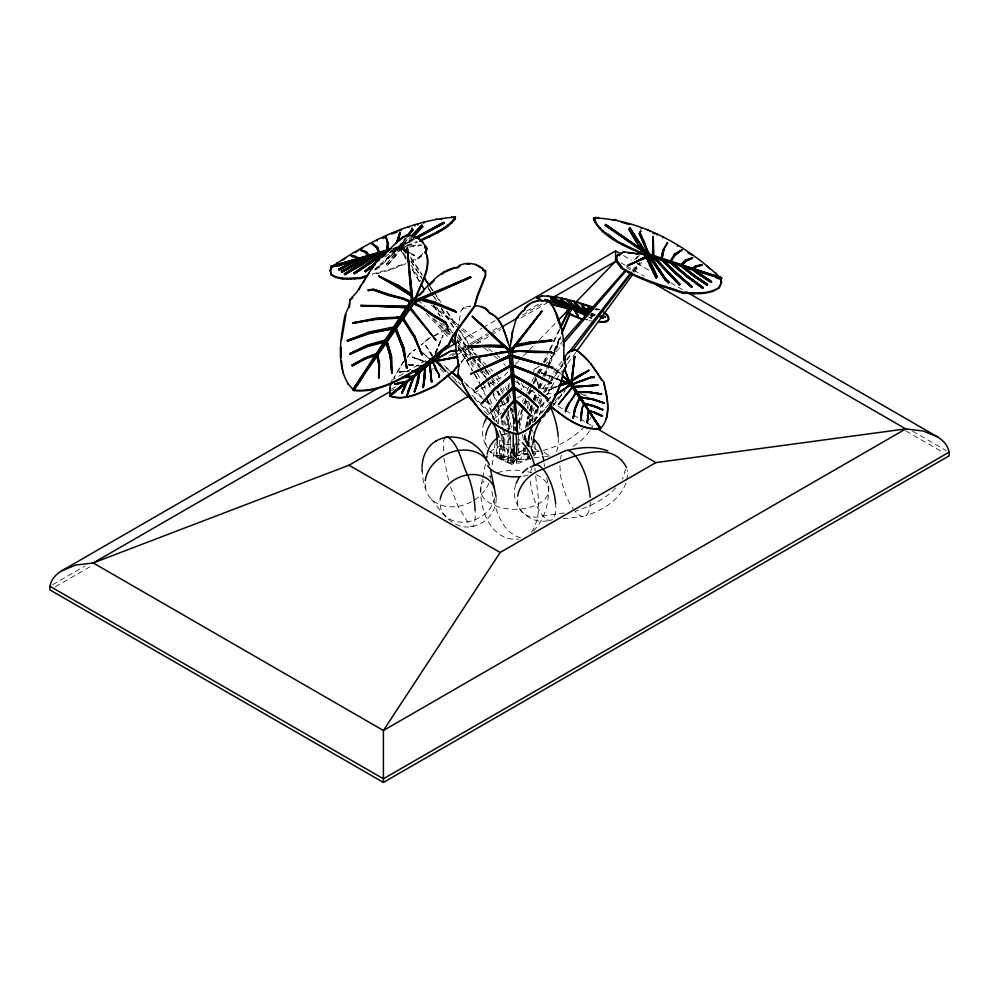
<?xml version="1.0" encoding="UTF-8"?>
<svg xmlns="http://www.w3.org/2000/svg" width="999" height="999" viewBox="0 0 999 999"><rect width="100%" height="100%" fill="white"/><g stroke="black" fill="none" stroke-linecap="round" stroke-linejoin="round"><path stroke-width="0.75" stroke-dasharray="5 3.75" d="M516.72 446.628L516.908 453.596L524.612 449.5M517.919 445.129L518.106 453.259M526.698 443.194L526.96 435.839M532.417 454.308L532.642 445.804M527.172 445.267L527.197 442.232M529.258 447.04L529.295 442.545M534.977 444.105L535.414 454.058L534.165 455.532M531.056 449.051L531.243 445.254M508.928 388.199L509.165 382.155M530.269 458.354L519.118 463.086L513.311 463.461L513.186 445.267M512.837 462.749L516.196 458.778L516.62 449.687M529.482 457.717L520.741 461.526L516.57 461.788L516.595 446.391M516.558 463.636L516.92 446.029M516.221 461.276L518.643 458.416L518.731 435.701M531.505 451.136L531.693 447.077M533.703 456.168L534.14 446.653M526.96 442.894L527.06 440.809M527.072 444.705L527.222 441.608M528.034 445.741L528.096 444.33A90.684 41.196 68.9 0 1 528.359 441.533M528.196 446.541L528.259 445.167A89.548 40.672 68.9 0 1 528.508 442.395M508.029 389.897L508.441 382.142M524.263 439.448L524.338 437.924A90.684 48.776 -63.2 0 1 524.825 433.091M524.812 439.947L525.049 435.439A86.576 46.566 -63.2 0 1 525.511 430.819M525.124 441.133L525.711 433.042M525.287 442.407L525.536 437.749A89.548 48.164 -63.2 0 1 526.011 432.967M512.262 448.863L511.9 464.036L503.046 460.889L497.015 457.33L496.341 456.431L496.703 444.105M497.015 457.33L497.377 444.93M511.9 464.036L502.547 459.79L499.562 457.48L499.562 438.561M503.996 429.57A145.205 102.672 45 0 1 504.757 435.626L504.945 457.405L503.808 456.331L504.22 449.388M510.764 462.949L511.138 447.927M511.888 447.814L511.625 457.417L499.737 458.329L499.175 445.142M500.699 458.529L500.599 445.504A86.576 66.921 -30.5 0 0 499.937 441.321M511.625 457.417C495.754 462.1 503.908 451.148 500.674 440.284M499.275 458.042L502.497 456.318L502.385 442.919A89.548 69.218 -30.5 0 0 500.711 434.353M501.448 457.704L503.783 456.468L503.633 434.79M510.352 457.267L510.214 442.982A96.691 74.738 -30.5 0 0 508.404 433.741M533.691 372.315L534.015 369.555L539.235 366.183L533.853 369.805M514.085 449.75C513.261 453.496 516.058 460.839 511.213 462.812L508.741 460.189L508.741 432.33M515.197 443.531C513.511 449.562 518.718 461.301 511.213 464.847L509.228 463.861L507.779 461.201L507.779 434.99M531.418 439.011L531.63 436.476M492.082 465.247L494.567 448.701A28.709 16.708 60.4 0 1 495.304 443.007M496.278 498.214C496.216 512.225 485.302 524.75 471.403 526.635C451.473 530.032 440.272 509.652 429.495 496.965M457.579 329.146L460.951 311.101L463.536 307.442L465.384 307.842L466.795 306.668L470.541 306.119L465.384 308.216L463.536 307.817L460.951 311.101M496.341 456.431L497.327 455.444L503.808 456.331M499.562 457.48L501.423 456.755L504.945 457.405M526.51 427.072L528.459 417.495M528.071 426.598L529.945 417.357M482.467 479.32C475.936 502.934 489.085 542.345 518.793 539.11M482.754 477.859L485.876 461.75M626.61 480.157L627.634 474.063L627.11 469.842M465.821 355.169L464.073 351.124L458.179 349.812L464.36 351.461L466.521 355.482L461.251 362.525M529.557 424.325L531.456 416.595M533.703 422.44L536.75 410.926M625.424 469.006L623.701 476.71L622.265 479.045M484.165 422.777C480.819 430.969 482.779 440.359 487.15 447.777M515.759 484.715C508.828 504.308 529.27 526.248 549.425 520.317M539.148 415.209L546.003 397.053M405.669 238.911L399.001 247.352L395.854 248.264L396.753 245.279M530.169 411.226L533.029 402.397M531.243 412.462L534.003 403.833M626.011 483.079C619.58 500.099 602.459 510.414 585.814 515.646M582.629 319.455L589.323 320.017L586.725 319.58M588.736 317.095L591.333 318.356L591.72 317.307M533.99 399.887L537.037 392.395M534.89 401.373L538.336 392.794M540.097 388.486L544.18 378.421M544.767 376.985L549.438 365.497M550.024 364.061L560.526 338.186M539.185 388.399L542.157 381.218M544.542 375.474L547.514 368.294M548.114 366.858L552.872 355.369M553.471 353.933L560.601 336.7M445.03 437.425L443.531 441.034L443.369 452.709M435.364 353.409L442.844 335.564L436.226 352.385M538.836 388.099L541.82 380.931M544.218 375.199L552.01 356.581M554.408 350.849L560.402 336.526M570.579 312.175L571.778 309.303M528.234 394.018L529.92 389.997M529.295 394.368L530.968 390.372M538.174 388.037L542.582 377.622M543.031 376.586L547.889 365.122M548.026 364.785L551.66 356.218M553.958 350.799L560.726 334.827M570.404 312L571.615 309.153M539.448 403.534L542.644 396.203M435.077 353.184L442.844 335.564M435.364 353.521L443.119 335.901M419.193 257.08L422.852 253.584L423.264 254.358L419.605 257.854L412.362 261.351L411.938 260.577L419.193 257.08L419.605 257.854M460.964 362.175L465.147 357.43L466.233 355.144L465.546 354.82M534.315 383.329L538.336 374.862M538.998 373.464L541.683 367.819M544.355 362.175L547.702 355.132M550.387 349.488L559.752 329.757M533.279 383.092L537.3 374.8M537.962 373.414L542.657 363.748M543.319 362.362L548.688 351.311M549.35 349.925L559.403 329.195M405.944 258.928L400.474 249.488L402.784 248.351L406.156 253.571M406.118 257.193L401.273 249.263L401.835 248.826M544.492 392.595L550.499 381.893M547.202 394.705L553.658 383.104L562.3 370.854M531.518 532.18C542.669 515.159 537.774 493.893 535.526 475.149M403.484 361.288L393.793 377.909L403.771 361.638M407.442 357.442L409.94 353.171L415.621 349.25L410.227 353.509L406.156 358.591M589.572 419.617L591.008 417.282M589.51 430.931C585.177 437.887 578.483 443.256 571.428 447.252M590.259 429.745L593.281 424.975M559.303 380.232L541.308 372.927L560.064 379.807M537.787 382.605L538.923 387.949L536.101 378.346M551.386 368.231L555.519 369.518L562.15 374.925M559.24 386.014L548.451 390.472L556.655 386.251M551.273 380.731L562.986 364.523M399.001 247.352L398.589 246.566L405.257 238.137M412.525 237.088L404.47 244.68L399.575 247.178L399.163 246.403L405.282 238.574M399.575 247.178L407.205 237.188M567.694 363.499L575.923 352.247M634.415 272.228L641.72 262.225M403.633 248.639L400.911 249.6L387.063 265.946L386.238 264.398L399.413 247.802L400.786 249.588L414.523 255.644L407.417 251.473M387.063 265.946L400.237 249.35L399.375 247.402L406.069 250.799M544.58 362.325L550.511 355.232M544.517 365.959L552.197 356.443M563.136 365.097L561.288 367.57A143.719 113.349 -24.9 0 0 551.735 381.031M566.845 360.164L571.49 353.996M633.628 271.291L639.198 263.886M386.238 264.398L399.962 248.039M566.733 359.565L571.416 353.359M633.166 271.566L639.722 262.887M563.486 362.612L558.803 368.756A148.664 117.245 -24.9 0 0 550.486 380.257M633.666 270.379L639.273 262.999M561.813 361.413L551.898 374.4A150.649 118.819 -24.9 0 0 548.663 379.145M631.992 271.079L637.687 263.748M552.747 406.094L565.184 390.746M488.648 414.398L490.397 412.237M553.196 404.982L565.034 390.572M538.049 408.079L536.151 410.327A97.852 44.443 68.9 0 0 532.754 415.884M538.086 409.278L536.201 411.501A96.691 43.919 68.9 0 0 530.219 423.651M555.319 400.711L561.401 393.643M556.256 351.735L562.337 344.692M636.338 258.928L639.372 255.407M524.063 447.227L524.263 451.56L525.087 449.575M393.956 251.785L397.065 248.252L397.477 249.026L394.368 252.572L375.349 269.842L374.937 269.068L393.956 251.785L394.368 252.572M554.62 350.574L561.8 342.407M634.677 259.64L637.762 256.144M541.421 413.224L545.591 408.728M386.538 259.952L386.126 259.178L397.627 248.089L398.039 248.876L394.705 252.447L379.046 267.457L375.349 269.842M507.779 461.201L508.741 460.189M514.085 457.567L514.66 445.941M548.701 404.42L538.249 415.409A90.684 41.196 68.9 0 0 533.304 422.689M507.942 371.99L504.682 375.337L472.465 393.931M515.546 364.16L518.818 360.814M523.164 356.343L528.596 350.749M529.682 349.638L534.04 345.167M539.472 339.573L556.868 321.703M584.702 426.311C571.091 440.634 552.072 450.162 532.43 452.297M615.671 487.912C604.882 499.587 589.997 506.518 575.074 511.326A34.178 12.4 74 0 0 590.259 501.098M404.47 244.68L403.646 243.132L410.339 237.337M405.157 242.307L405.994 243.856L411.163 238.886M403.646 243.132L409.69 237.437M516.908 453.596L524.975 448.539M540.334 407.217L551.573 396.903M540.297 406.081L552.672 395.055M533.291 531.093C546.553 517.657 551.273 496.278 546.74 478.171M428.721 338.186L421.016 345.017L431.193 337M389.885 252.922L392.32 251.049M389.16 252.735L393.981 249.088L394.393 249.862L397.477 249.026M384.752 257.168L394.393 249.862M374.937 269.068L378.633 266.683L379.046 267.457M433.666 335.814C437.112 335.214 443.756 327.272 446.74 330.557L447.627 330.569L446.316 329.445M433.953 336.163L446.59 329.795M391.196 380.557L426.348 360.264M457.43 342.307L481.768 328.259M483.116 327.485L495.279 320.467M52.647 584.702L85.052 565.996M391.496 389.073L395.542 386.738M449.538 355.569L453.596 353.221M454.945 352.447L487.337 333.741M492.744 330.619L499.488 326.723M526.485 311.139L539.984 303.346M391.521 390.721L394.218 389.16M452.26 355.644L465.759 347.852M471.153 344.742L488.711 334.603M490.059 333.828L500.849 327.597M522.452 315.122L542.694 303.434M55.345 586.788L91.796 565.746M429.295 370.904L433.341 368.556M457.642 354.533L468.444 348.301M476.535 343.619L490.047 335.826M491.396 335.052L500.836 329.595M521.091 317.894L546.74 303.097M413.911 238.773L400.412 246.254L400.836 247.028L420.379 244.73M400.836 247.028L414.335 239.56M413.723 238.636L399.862 246.191L394.568 247.752L394.98 248.526M405.994 243.856L414.135 239.41M401.798 248.701L402.784 248.351M508.941 401.66L498.239 406.618M517.207 397.752L521.341 395.804M526.848 393.194L532.367 390.597M548.451 390.472L556.318 386.763M403.584 248.551L404.42 248.289L406.156 250.874M405.694 263.873L390.971 269.842L372.827 274.737L372.415 273.951L390.559 269.068L405.282 263.099M523.601 403.221L527.784 401.436M533.354 399.063L540.322 396.103M548.776 389.96L556.88 386.613M390.597 251.248L402.372 247.902L417.22 242.307L416.808 241.533L399.787 248.177L414.523 255.644M403.009 248.788L401.373 249.288M527.135 449.825L527.609 457.142L529.47 456.493M392.719 248.863L401.548 246.353L402.372 247.902L421.865 245.417L421.453 244.643M514.235 448.514L514.722 456.118L527.922 453.471M514.722 456.118L528.421 454.233M524.263 451.56L525.449 451.223L525.262 446.928M393.131 249.325L401.548 246.353L399.862 246.191L400.287 246.965M398.039 248.876L400.237 249.35M507.842 432.879L500.636 435.489A28.709 16.708 60.4 0 1 507.267 434.19M546.003 394.305L553.234 392.757M541.421 388.661L548.801 387.212L557.405 387.088M516.196 458.778L518.643 458.416M407.767 371.453L399.038 371.94L409.34 370.829M399.325 372.29L407.904 371.041M526.323 453.196L511.076 455.444A28.709 21.004 -40.7 0 1 489.685 451.136M564.398 512.899L543.044 516.033A28.709 21.004 -40.7 0 1 517.644 496.191M532.567 457.954C518.518 459.94 501.098 464.173 490.447 451.623M534.078 457.779L543.144 456.718M544.655 456.543L550.699 455.831A34.178 12.4 74 0 1 544.093 451.823M563.024 518.731L582.667 516.421M530.919 458.653L528.034 457.842L527.872 453.246M399.038 371.94L408.891 370.966M404.42 248.289L405.881 250.886M595.054 309.39L599.462 309.553L594.954 309.303M408.042 364.485L418.893 365.696M408.329 364.822L417.869 365.759M595.454 309.253L599.562 309.515M595.254 309.777L597.989 309.965M527.609 457.142L529.707 457.305M408.391 364.61L417.619 365.859M408.678 364.947L414.597 365.147M502.497 456.318L503.783 456.468M589.123 320.554L593.394 321.453M520.591 537.862C500.162 531.705 494.617 506.68 491.233 488.186M423.439 361.501L412.287 357.093L423.514 360.864M412.562 357.43L423.801 361.213M591.52 313.449L595.454 314.822M591.321 313.973L593.943 314.885M591.72 313.449L594.63 314.473M591.533 313.973L594.43 314.997M530.594 459.565L528.034 457.842M412.287 357.093L423.164 361.163M541.308 372.927L559.89 380.057M551.548 367.969L555.519 369.518M591.508 314.76L594.318 315.859M591.633 314.76L594.393 315.871M590.059 314.747L592.819 315.846M599.55 309.665L596.003 308.241L598.176 309.715M541.47 372.664L559.477 379.982M580.032 393.481L585.364 395.804M408.616 252.447L398.314 247.902L398.726 248.676M409.99 253.047L414.11 254.87M590.022 315.572L592.719 316.82L590.159 315.696M588.811 317.108L591.333 318.356M623.551 255.594L631.505 260.19M636.9 263.311L649.038 270.317M670.616 282.767L682.742 289.772M620.991 262.824L625.049 265.16M626.398 265.946L643.968 276.086M912.599 431.181L946.353 450.661M626.385 267.582L630.431 269.93M905.843 430.919L943.655 452.747M515.472 381.568L541.121 396.378M546.515 399.488L549.213 401.049M550.561 401.823L564.06 409.615M565.409 410.402L572.152 414.298M573.501 415.072L578.908 418.194M580.257 418.968L585.651 422.09M587 422.864L593.743 426.76M528.359 454.408L527.06 453.621L528.159 454.87M535.414 454.058L533.129 453.309L532.667 446.166M429.37 358.778L423.052 353.683M422.852 352.972L428.708 358.092M433.416 305.507L457.942 324.75M462.837 328.609L481.231 343.032M488.598 348.813L492.27 351.698M497.177 355.544L499.625 357.467M431.306 305.132L456.618 325.624M461.438 329.533L478.321 343.194M484.34 348.077L489.173 351.973M493.993 355.881L497.602 358.803M555.357 369.767L561.987 375.174M444.218 365.622L450.162 370.554M464.41 382.405L485.801 400.162M486.988 401.148L492.932 406.081M446.128 367.782L449.637 370.766M466.058 384.665L483.653 399.55M484.827 400.549L491.87 406.506M529.058 455.519L529.857 456.206M584.74 394.568L586.7 396.391M447.252 372.065L450.611 375.199M451.723 376.248L460.664 384.603M471.853 395.055L486.388 408.653A90.584 70.017 -30.5 0 1 497.04 422.215L497.802 423.726M417.969 299.825L424.662 306.193M442.495 323.177L444.73 325.299M445.841 326.361L452.535 332.717M456.993 336.963L465.909 345.454M467.02 346.516L475.936 355.007M477.06 356.069L485.976 364.56M490.434 368.806L492.669 370.929M454.895 380.045L457.142 382.192M474.05 398.314L485.327 409.066A89.548 69.218 -30.5 0 1 495.142 421.241M439.473 322.14L450.574 333.054M457.23 339.598L472.777 354.87M477.21 359.24L483.878 365.784M488.311 370.142L490.534 372.327M447.352 330.232L449.937 332.867L450.424 335.127L449.937 332.867M421.041 351.236L424.95 355.07M484.615 411.351L487.587 414.335M433.828 318.444L451.211 336.114M456.643 341.646L470.766 355.994M471.853 357.105L480.544 365.934M484.89 370.354L489.235 374.775M503.633 363.686L505.544 365.659M491.408 376.985L497.477 383.604M489.66 381.63L493.144 385.227M440.197 368.594L445.529 374.113M432.679 318.494L449.862 336.363M458.441 345.292L468.106 355.344M472.402 359.815L482.067 369.867M483.141 370.979L488.511 376.561M426.211 313.436L449.538 338.524M458.029 347.652L466.508 356.78M470.754 361.338L477.122 368.181M478.184 369.33L485.601 377.31M431.905 355.769L425.574 345.354L426.136 346.041M433.566 357.592L430.507 352.023L432.38 355.694M430.606 353.072L430.045 352.385L432.629 357.767M425.574 345.354L431.068 352.709M410.514 257.317L421.828 274.076M430.532 286.963L433.154 290.834M434.016 292.12L440.984 302.435M447.077 311.463L456.655 325.637M460.139 330.794L469.717 344.967M470.591 346.266L476.685 355.282M477.559 356.568L483.653 365.597M411.064 258.616L422.315 275.374M430.094 286.975L432.692 290.846M436.151 295.991L440.472 302.447M446.516 311.463L456.893 326.935M457.767 328.221L469.006 344.98M469.867 346.266L475.049 354.008M478.509 359.153L482.842 365.609M500.661 387.812L503.596 392.307L503.221 391.645M497.827 391.308L500.686 395.691L500.162 394.78M411.213 261.388L422.165 278.321M428.072 287.45L430.594 291.358M433.966 296.566L436.501 300.474M441.558 308.291L454.195 327.834M458.416 334.353L479.483 366.92M402.522 248.364L405.869 253.571M410.889 261.388L421.765 278.334M428.459 288.761L430.969 292.67M431.805 293.968L435.152 299.176M441.009 308.304L454.395 329.146M458.578 335.664L478.671 366.933M410.976 265.122L420.679 280.994M436.85 307.442L442.507 316.708M449.787 328.609L452.21 332.58M457.067 340.509L474.85 369.605M486.101 369.48L489.26 374.675M483.703 366.895L488.399 374.613M480.232 368.156L483.953 374.275A145.205 102.672 45 0 1 487.425 380.569M477.035 373.201L481.218 380.457M474.375 374.175L479.77 383.653M400.562 249.65L406.106 258.966M412.45 269.618L419.58 281.593M433.853 305.557L440.197 316.208M447.327 328.184L450.499 333.516M458.429 346.815L465.559 358.803M466.346 360.127L472.689 370.779M412.25 269.568L419.355 281.543M433.566 305.482L439.885 316.121M446.978 328.097L450.924 334.74M458.029 346.715L472.24 370.654M418.244 244.892L418.656 245.667M421.029 255.419L421.441 256.194M413.424 245.267L413.848 246.041M419.518 256.368L419.93 257.143M407.505 244.955L407.917 245.729M415.159 259.228L415.572 260.002M402.26 242.894L402.672 243.669M401.985 242.944L402.397 243.719M395.442 247.49L395.854 248.264M394.293 251.673L394.705 252.447M395.242 254.283L396.066 255.831M394.505 254.495L395.329 256.056M398.626 265.634L399.038 266.408M386.163 258.853L386.588 259.64M390.559 269.068L390.971 269.842M378.384 266.646L378.796 267.42M377.822 272.64L378.234 273.414M483.216 384.116L486.825 391.533M480.419 384.84L485.477 395.704M506.468 397.789L508.166 401.748M503.334 400.749L505.531 405.906M534.265 374.35L537.612 382.854M490.01 399.001L492.769 406.506M487.037 399.35L493.469 419.817M450.524 486.988L458.029 506.356L467.569 521.79A28.709 6.256 80.9 0 0 475.137 510.452M509.765 405.794L513.211 417.395M488.973 483.041A34.178 26.898 -25.6 0 1 456.593 506.568A34.178 26.898 -25.6 0 1 426.211 490.759L423.414 482.255L422.165 471.416M494.318 411.513L496.99 421.491M448.588 480.169L443.968 458.291M508.404 414.048L511.7 428.971M514.66 453.921L515.197 457.567M531.568 413.848L530.756 409.528A195.692 112.987 -60 0 0 528.621 401.236M531.83 415.297L532.991 423.214M513.586 418.881L514.56 424.113M544.105 463.499L544.63 466.433M425.087 483.716L426.211 490.759M515.059 426.723L515.546 430.831M504.02 447.415L502.972 438.536A90.747 70.142 -30.5 0 0 501.111 431.468M510.751 442.632L510.564 439.972A154.708 109.403 45 0 0 509.49 431.905M559.89 465.746L560.402 473.563A34.178 12.4 74 0 0 574.288 510.364M528.084 407.754L527.922 405.144A34.178 12.4 74 0 1 528.109 400.999M530.506 481.031L530.719 484.315A28.709 10.415 74 0 0 545.691 518.606A28.709 10.415 74 0 0 555.644 503.583M498.751 423.726L498.314 417.145A28.709 10.415 74 0 1 506.705 404.895M531.256 447.614L531.443 450.487M516.333 448.726L516.82 456.281M490.671 478.883L490.497 475.786A34.178 19.568 0.4 0 0 488.099 477.297M528.021 453.971L528.184 458.529M531.63 437.387L531.643 440.159M515.197 427.51L515.197 430.319M514.085 417.782L514.085 430.319M513.698 418.581L513.698 431.306M513.698 447.003L513.698 454.932M513.199 405.582L513.199 429.695M513.199 449.175L513.199 463.861M508.741 395.716L508.741 401.998M508.741 410.477L508.741 430.969M507.779 397.502L507.779 403.708M507.779 410.826L507.779 428.509M503.171 420.916A96.691 74.738 -30.5 0 1 506.993 429.308M495.067 409.715A96.691 74.738 -30.5 0 1 499.912 415.709M504.358 420.654A97.852 75.624 -30.5 0 1 508.229 429.158M509.665 433.641A97.852 75.624 -30.5 0 1 510.751 438.249M496.166 409.328A97.852 75.624 -30.5 0 1 499.2 412.899M518.431 436.313A96.691 51.998 -63.2 0 0 518.194 438.886A28.709 16.708 60.4 0 1 520.292 440.721M519.455 428.459A96.691 51.998 -63.2 0 1 523.101 412.2M525.224 405.319A96.691 51.998 -63.2 0 1 528.196 397.065M519.28 423.089A97.852 52.622 -63.2 0 1 523.214 407.892M524.575 403.708A97.852 52.622 -63.2 0 1 525.561 400.924M525.524 428.146A90.684 48.776 -63.2 0 1 528.246 415.459M529.695 410.302A90.684 48.776 -63.2 0 1 532.267 402.56M533.229 399.975A90.684 48.776 -63.2 0 1 536.363 392.332M526.173 426.111A86.576 46.566 -63.2 0 1 528.146 416.458M529.795 410.327A86.576 46.566 -63.2 0 1 532.617 401.698M533.528 399.225A86.576 46.566 -63.2 0 1 536.538 391.883M526.91 426.848A89.548 48.164 -63.2 0 1 529.72 414.298M530.819 410.477A89.548 48.164 -63.2 0 1 533.366 402.822M534.303 400.274A89.548 48.164 -63.2 0 1 536.863 393.956M499.4 430.244A89.548 69.218 -30.5 0 1 500.299 432.967M534.877 421.103A89.548 40.672 68.9 0 1 538.286 416.608M529.383 425.112A97.852 44.443 68.9 0 1 532.255 416.933M495.916 377.984A179.108 103.409 -60 0 1 499.213 382.205M502.959 387.949A179.108 103.409 -60 0 1 504.333 390.397M506.88 395.504A179.108 103.409 -60 0 1 509.14 400.924M511.563 408.091A179.108 103.409 -60 0 1 513.224 414.398M514.06 418.306A179.108 103.409 -60 0 1 514.56 420.979M491.733 379.92A173.164 99.975 -60 0 1 496.141 384.44M500.149 389.498A173.164 99.975 -60 0 1 503.084 393.906M505.744 398.613A173.164 99.975 -60 0 1 508.129 403.633M510.252 408.941A173.164 99.975 -60 0 1 514.51 424.388M516.945 380.457A193.394 111.651 -60 0 1 521.615 389.56M524.987 398.264A193.394 111.651 -60 0 1 528.034 408.991M529.957 419.006A193.394 111.651 -60 0 1 530.744 424.975M521.453 383.266A195.692 112.987 -60 0 1 524.987 390.909M497.227 375.612A181.506 104.795 -60 0 1 501.436 380.919M505.232 386.738A181.506 104.795 -60 0 1 507.292 390.472M508.578 393.057A181.506 104.795 -60 0 1 511.488 399.875M488.074 381.83A145.205 102.672 45 0 1 491.208 388.199M492.37 390.759A145.205 102.672 45 0 1 496.565 401.061M497.927 404.932A145.205 102.672 45 0 1 500.337 412.674M502.272 420.392A145.205 102.672 45 0 1 503.496 426.523M492.794 382.654A154.708 109.403 45 0 1 494.155 385.364M496.74 390.809A154.708 109.403 45 0 1 499.7 397.652M500.786 400.399A154.708 109.403 45 0 1 504.195 410.015M505.844 415.522A154.708 109.403 45 0 1 509.028 429.195M492.27 380.095A156.556 110.702 45 0 1 493.706 382.817M497.702 391.071A156.556 110.702 45 0 1 499.537 395.217M501.798 400.761A156.556 110.702 45 0 1 504.32 407.717M506.918 416.071A156.556 110.702 45 0 1 510.127 429.907M481.655 371.778A143.282 101.324 45 0 1 486.513 380.419M487.799 382.929A143.282 101.324 45 0 1 490.834 389.223M493.044 394.293A143.282 101.324 45 0 1 495.541 400.649M497.315 405.756A143.282 101.324 45 0 1 499.95 414.66M501.173 419.742A143.282 101.324 45 0 1 502.385 425.799M502.634 427.31A143.282 101.324 45 0 1 503.633 434.79M474.9 374.313A138.524 97.952 45 0 1 479.67 382.667M482.167 387.512A138.524 97.952 45 0 1 485.576 394.83M487.624 399.737A138.524 97.952 45 0 1 493.793 418.931M535.014 421.341A143.719 113.349 -24.9 0 1 538.211 409.602M539.735 405.232A143.719 113.349 -24.9 0 1 542.37 398.713M545.766 391.546A143.719 113.349 -24.9 0 1 551.023 382.18M532.017 422.827A148.664 117.245 -24.9 0 1 537.225 405.919M538.224 403.421A148.664 117.245 -24.9 0 1 540.971 397.215M543.419 392.295A148.664 117.245 -24.9 0 1 548.963 382.629M518.556 422.914A160.514 126.598 -24.9 0 1 522.514 407.892M523.926 403.821A160.514 126.598 -24.9 0 1 525.474 399.762M528.995 391.708A160.514 126.598 -24.9 0 1 532.33 385.09M533.041 383.778A160.514 126.598 -24.9 0 1 537.624 375.986M539.26 373.426A160.514 126.598 -24.9 0 1 542.707 368.356M518.069 415.472A162.425 128.097 -24.9 0 1 520.491 407.192M522.427 401.698A162.425 128.097 -24.9 0 1 523.488 398.963M527.047 390.821A162.425 128.097 -24.9 0 1 530.432 384.116M531.88 381.456A162.425 128.097 -24.9 0 1 534.178 377.51M536.6 373.601A162.425 128.097 -24.9 0 1 540.934 367.195M532.942 411.501A150.649 118.819 -24.9 0 1 534.265 407.679M536.763 401.348A150.649 118.819 -24.9 0 1 539.023 396.316M542.832 388.861A150.649 118.819 -24.9 0 1 547.127 381.556M527.909 475.124A28.709 16.434 0.4 0 1 522.302 476.336M490.01 452.085A28.709 16.434 0.4 0 1 510.377 444.168M514.872 443.981A28.709 16.434 0.4 0 1 520.854 444.38M526.548 445.467A28.709 16.434 0.4 0 1 539.735 452.322M534.952 468.306A28.709 16.708 60.4 0 1 535.152 470.904M536.176 474.637A34.178 19.568 0.4 0 1 542.819 500.961A34.178 19.568 0.4 0 1 497.577 506.593L490.497 503.459A34.178 19.568 0.4 0 1 484.016 480.931M497.577 472.714A34.178 19.568 0.4 0 1 522.065 470.666M527.734 471.728A34.178 19.568 0.4 0 1 531.743 472.877M530.719 472.177A28.709 10.415 74 0 1 531.992 468.007M560.402 459.128A34.178 12.4 74 0 1 561.463 455.219M533.341 432.829A34.178 12.4 74 0 1 532.367 430.057M530.656 424.338A34.178 12.4 74 0 1 529.07 417.17M529.945 393.556A34.178 12.4 74 0 1 535.514 389.822M547.027 400.449A34.178 12.4 74 0 1 548.289 402.647M558.229 438.012A34.178 12.4 74 0 1 556.256 452.085M523.801 448.339A28.709 10.415 74 0 1 513.973 458.204A28.709 10.415 74 0 1 500.024 430.856M511.076 408.554A28.709 10.415 74 0 1 513.561 411.913M518.019 420.417A28.709 10.415 74 0 1 521.391 430.232M522.44 434.577A28.709 10.415 74 0 1 523.389 440.272M487.312 447.777A28.709 21.004 -40.7 0 1 485.489 436.875M493.856 419.518A28.709 21.004 -40.7 0 1 501.86 412.749M494.892 497.652A28.709 22.59 -25.6 0 1 469.018 521.528A28.709 22.59 -25.6 0 1 440.846 508.691L439.897 502.772A28.709 22.59 -25.6 0 1 440.059 500.299"/><path stroke-width="1.5" d="M424.3 377.647C426.66 343.581 420.816 411.713 424.575 377.984M587.437 422.827C589.872 403.534 584.54 439.797 588.661 411.463L600.461 428.459C581.805 430.594 565.609 417.982 551.923 407.167L549.937 402.709M652.497 254.57L653.234 236.513L653.883 255.582M652.959 255.269L653.234 236.513M378.471 377.447L379.183 363.624L377.572 354.295L379.595 364.173L378.883 377.997L378.708 364.235L376.735 355.494M378.883 377.997L379.121 364.785L377.485 357.505M422.914 387.063L424.675 377.372L424.862 367.757L424.962 377.709L423.189 387.4M438.948 377.023L439.323 374.825L439.223 377.372M580.731 420.666L581.83 411.988L580.731 420.666L581.143 412.125L583.753 403.921L579.67 398.052L575.536 407.992L573.089 418.344L574.8 408.079L579.295 397.502L576.023 392.807L569.805 402.31L565.571 411.576M424.987 296.803L414.96 301.036L415.284 298.389C428.209 287.138 438.823 269.643 457.067 267.395C464.11 261.189 475.586 262.862 482.517 268.406L483.129 270.155L485.576 270.879L485.739 275.736L477.572 296.503L474.75 306.518L452.934 336.526L448.863 345.329C437.387 353.171 428.346 364.285 415.447 370.679C396.903 381.755 376.148 393.094 353.796 390.534L348.039 383.778L348.464 384.328C336.213 364.56 340.559 340.047 344.355 318.406C345.192 311.676 350.549 306.718 349.9 299.688L356.83 292.195L376.311 261.114L385.164 253.871L398.813 240.16L402.297 237.2L407.392 234.753L408.653 236.076L410.776 235.577L418.956 238.449L423.239 242.869L418.956 238.449M341.071 357.754L341.146 347.34M341.596 339.922L345.979 314.76M408.429 235.289L412.325 230.469L412 228.222L412.824 230.22L408.141 236.026M412.325 230.469L412.425 228.996M387.337 249.862L388.049 242.944L387.749 250.637M572.002 384.165L591.558 376.898L594.293 377.322L591.383 377.147L572.002 384.165L572.315 380.607L588.886 370.304L571.977 381.118M588.548 370.816L572.077 380.182L574.662 356.406L571.715 383.716M572.315 380.607L572.402 379.67L578.596 375.549L588.886 370.304M457.892 374.475L461.65 379.508L457.892 374.475L458.791 366.283L456.481 353.184L458.791 366.283M459.103 364.198L453.846 370.567L435.202 385.726C421.278 391.883 405.344 401.323 389.81 395.841L390.085 386.251L391.795 381.918M457.242 366.208L454.12 370.904L435.477 386.064C421.566 392.232 405.631 401.66 390.085 396.191L390.172 388.112M511.263 341.571L512.599 331.168L510.039 347.939C504.907 335.564 503.234 318.494 489.398 312.712C487.312 307.342 479.595 305.869 475.224 305.794M563.099 375.911L571.078 383.329L574.5 356.655M574.662 356.406L571.078 383.329M386.538 250.1L387.437 243.132L386.126 237.6L387.862 243.906L386.95 250.874M426.623 249.887L426.848 248.351L425.611 246.853L426.623 249.887L425.562 252.073L425.137 251.298M422.003 467.382C423.626 427.797 472.177 428.696 486.55 459.94M603.608 381.83C606.131 393.693 609.69 406.793 606.168 419.318C609.715 406.88 606.78 393.768 603.608 381.83C594.792 370.554 588.174 356.431 574.8 349.563L568.593 351.973L574.138 350.274M620.004 253.684L619.343 255.582L620.004 253.684L623.751 251.91L645.716 254.683L647.564 253.796L605.681 224.488L605.207 225.225L647.09 254.533M594.592 219.792L593.531 218.606L594.018 217.869C641.383 219.643 687.449 246.254 721.278 278.621L721.503 282.517L718.943 287.937C708.254 295.492 694.567 293.556 682.517 293.144C661.8 285.801 639.997 280.419 621.303 268.281L621.191 267.395C617.994 264.822 613.299 257.967 618.044 254.782L619.83 254.845M621.303 268.281L621.678 266.658L616.945 260.377L616.82 255.707M573.251 418.094L574.8 408.079M663.486 250.362L661.962 259.128L663.96 249.638L663.486 250.362L667.557 242.645L667.082 243.369M414.21 391.508L417.919 381.918L419.742 371.778L418.194 382.255L414.498 391.845L419.193 372.202L417.694 382.305L414.498 391.845M661.113 258.853L662.837 250.137L667.557 242.645M661.588 258.117L663.324 249.4L662.837 250.137M587.275 415.709C590.771 410.339 582.267 396.391 581.655 412.237M689.485 293.669L937.624 436.925C944.105 440.896 950.012 447.777 949.05 455.869L383.416 782.429L49.95 589.909C48.988 581.818 54.895 574.949 61.376 570.978L377.684 388.361M573.089 418.344L575.374 408.254L579.507 398.301M487.187 454.195C488.261 447.702 492.257 441.87 497.415 437.874M564.76 357.992L565.122 359.528L565.197 356.069L568.756 351.71M605.731 321.603L598.476 321.69L605.531 322.14L605.881 320.929L607.892 320.479L606.93 321.441L605.881 320.929M639.722 233.891L640.634 231.293L639.722 233.891L648.463 253.783M410.939 384.378C420.904 354.37 397.502 421.915 411.226 384.727M425.249 252.834L426.036 249.825L425.287 246.129L426.461 250.387L425.674 253.384L425.249 252.834L427.172 255.669C430.507 270.617 420.891 283.966 416.233 297.552M407.567 392.17C417.882 366.146 414.972 375.761 407.842 392.507M370.042 364.398L353.371 389.985C375.724 392.545 396.478 381.206 415.022 370.117C427.922 363.723 436.963 352.622 448.439 344.78L452.51 335.976L474.325 305.969L477.147 295.954L485.314 275.187L485.152 270.329M512.599 331.543L516.283 318.519L521.89 311.476L524.325 310.127C527.035 301.848 538.024 300.075 545.591 300.836L547.177 301.785L548.938 301.111C558.503 313.386 563.136 330.207 563.873 345.604M590.659 309.228L572.527 308.154L592.707 309.078M415.284 298.389C419.917 284.278 430.132 270.592 426.748 255.12L427.172 255.669M396.778 243.007L399.925 232.542L398.089 240.796M563.873 358.504L566.121 366.084L563.299 371.616C559.29 397.29 542.682 424.6 517.619 434.44C491.595 429.195 473.938 405.694 462.412 383.441C474.375 405.457 491.583 428.896 517.619 434.066C542.357 425.187 555.369 399.388 563.299 375.974M484.165 422.777L487.212 416.571M516.146 483.366L519.193 477.16M456.718 332.317C452.26 348.614 457.517 325.399 457.904 330.132M412.987 377.647L407.117 382.255L401.96 393.194L406.243 382.38M401.96 393.194L405.169 387.038L406.531 382.717L405.919 381.955L394.855 384.066L406.193 382.292L389.81 395.841L406.531 382.717M516.283 318.519L521.89 311.85L524.325 310.502L525.162 307.63M396.029 243.606L399.925 232.542M397.415 241.608L400.337 233.316M401.673 392.857L406.83 381.918M540.721 299.688L537.137 297.977L541.858 295.979C559.602 296.091 576.748 301.748 593.493 307.342M537.812 297.215L537.137 297.977M537.387 298.589L537.325 297.452M538.436 299.013L537.587 298.064M538.811 299.35L538.636 298.489M540.771 296.603L541.858 295.979M542.682 301.298L538.998 298.813M567.195 310.239L568.656 312.662L567.195 310.239L572.402 308.429L544.842 299.538L572.627 307.779L572.127 309.215M547.065 296.266L550.911 296.653M550.973 298.888L551.361 297.839L570.167 306.468L569.767 307.517L550.973 298.888L568.806 307.23L569.205 306.181L570.167 306.468M553.134 296.591L553.721 296.516M569.555 308.179L551.86 304.558L564.922 308.017L573.576 309.003L578.046 316.183L574.388 308.629M554.595 298.726L572.964 308.341L554.595 298.726L556.131 299.138M555.631 299.588L554.795 298.202M557.042 297.365L558.641 297.527M560.252 299.55L574.612 308.454L560.451 299.026M561.625 298.152L568.331 300.362M561.525 303.946L561.925 302.884L551.361 297.839M561.8 303.946L562.2 302.897M562.874 302.622L572.727 308.329L555.831 299.063M576.323 307.779L567.02 300.05L578.109 308.142M568.943 309.34L567.007 310.764M571.303 304.308L567.02 300.05M568.556 312.325L572.577 315.11L582.629 319.455L572.39 315.634L568.868 313.449L568.843 312.125M576.635 307.804L571.753 303.808M574.338 301.511L580.931 308.853L576.248 304.945L574.338 301.511L581.293 308.878L585.077 309.128L581.78 303.883L582.342 306.443L585.077 309.128M573.576 309.003L578.234 315.647M586.301 315.846L574.562 309.827L574.949 308.778L586.688 314.797M578.046 316.183L574.7 310.077L574.949 308.778M581.293 308.878L576.997 304.595M578.646 302.522L569.705 300.699M578.309 310.951L585.963 313.698L578.146 310.926L586.063 314.435L574.662 308.641M587.287 313.636L576.236 309.228L579.208 308.803L588.786 312.412M588.811 312.949L579.52 308.816L589.01 312.412M588.111 309.315L585.539 309.153L582.842 306.618L581.78 303.883M579.32 309.353L582.355 308.928L590.584 311.788M586.138 315.834L575.087 309.016M582.692 308.941L591.208 311.313M581.268 313.336L581.668 312.287M585.539 309.153L583.041 306.094M586.051 309.59L591.408 310.776M588.111 306.468L589.772 309.428L588.311 305.931L589.385 309.403L588.236 307.967L588.486 305.532M600.499 317.17L603.321 317.557L600.424 316.533M605.394 317.108L601.248 315.796L605.581 316.583M606.893 314.423L608.716 317.033L608.591 319.468L606.893 314.423L603.683 311.938M605.531 322.14L605.794 321.316M366.795 276.348L361.001 278.446C351.173 278.696 339.822 281.106 331.156 274.762L330.132 270.267L331.306 267.158C367.869 241.758 410.651 220.03 455.457 217.12L454.895 219.318C446.016 230.282 431.993 235.377 419.642 241.296M331.156 274.762L330.557 271.041L331.331 268.968M561.788 333.828L570.117 313.711M434.503 356.506C429.707 367.382 435.139 354.345 432.904 358.117M565.409 411.825C564.472 402.447 581.668 395.204 572.477 387.687L558.603 404.295M562.462 330.756L569.805 313.424M718.943 287.937L721.503 282.517M561.088 326.935L570.092 308.641L569.455 308.479L560.077 327.822M606.331 419.056L603.321 425.149L600.299 428.721C581.63 430.844 565.446 418.231 551.76 407.417L550.212 403.958M563.299 371.99L566.121 366.084M510.264 348.039L510.576 347.44L510.726 348.089M607.704 321.004L608.791 318.931M362.699 283.366L364.91 279.57M501.51 418.082L507.967 407.942L514.073 401.411L507.967 407.567L501.51 418.082C498.988 415.422 529.033 384.178 507.854 406.968M648.501 254.708L639.223 233.579L640.634 231.293M669.829 261.713L674.712 253.896L682.017 249.725L675.037 255.232L682.017 249.725M457.53 356.743L433.354 361.363L446.615 345.804M675.511 254.495L670.754 262.013L671.228 261.276M371.703 361.85L375.874 355.457L375.449 354.895L365.372 358.142L351.86 365.272L352.285 365.821L365.796 358.691L375.874 355.457M382.979 344.543L376.66 354.233L376.236 353.683L365.759 357.48L351.86 365.272M387.075 338.249L385.527 340.634L376.511 343.156M388.636 335.864L390.959 332.28M394.018 327.585L397.127 322.814M398.688 320.429L399.812 317.495L375.849 318.906L352.909 322.877L376.273 319.455L400.237 318.044M401.673 315.846L403.958 312.337M407.742 306.543L410.389 302.472L403.121 298.539L388.761 295.105L373.314 289.685L368.044 290.122L373.738 290.234L389.185 295.667L403.546 299.088L410.389 302.472M596.078 217.133L593.531 218.606M645.242 255.419C626.897 246.616 604.295 239.248 594.155 220.379L595.067 219.068L594.018 217.869M595.129 222.49L595.616 221.766M598.064 218.057L598.551 217.32M596.366 225.15L596.84 224.413L594.63 219.643M599.462 228.721L599.937 227.984L596.84 224.413M602.522 231.731L603.009 230.994L599.937 227.984M605.519 233.978L606.006 233.242L608.466 234.528L618.069 241.746L647.889 255.969L657.205 276.661L656.243 278.122L646.191 257.767L647.876 255.981M615.971 219.493L615.496 220.23L612.474 220.067M607.979 235.264L608.466 234.528M609.827 237.063L610.302 236.326M617.582 242.482L618.069 241.746M629.208 224.638L629.682 223.901M629.894 227.797L643.156 249.176L642.207 250.637L636.263 242.008L628.933 229.27L629.894 227.797L644.63 250.187L643.681 251.661L647.752 254.458L648.239 253.721L721.765 277.884L720.803 279.358L721.028 283.254M622.502 244.942L622.976 244.218M618.044 254.782L616.333 256.431M616.021 258.366L616.508 257.63M616.47 261.114L616.945 260.377M623.751 251.91L619.53 254.42M618.306 263.948L618.781 263.212M641.108 228.958L641.583 228.222M639.223 233.579L639.71 232.842L648.988 253.971M629.87 248.651L630.357 247.914M619.78 266.221L620.254 265.484M636.263 242.008L637.225 240.534M621.191 267.395L621.678 266.658M647.315 230.17L647.789 229.433M632.941 252.547L632.467 253.284L628.321 252.997M649.75 231.618L650.237 230.881M646.191 257.767L627.809 265.647L648.363 255.232L647.402 256.718M643.256 242.257L643.731 241.521M625.249 270.916L625.736 270.192C643.806 280.307 663.623 285.664 682.991 292.407C695.042 292.819 708.741 294.755 719.417 287.2M643.905 242.894L644.38 242.158L640.209 233.154M639.535 252.784L640.022 252.048M653.009 233.554L653.483 232.817M628.533 272.552L629.008 271.815M654.57 234.116L655.044 233.379M646.166 250.337L646.64 249.6M646.478 250.399L646.952 249.663L644.38 242.158M656.917 234.965L657.392 234.241M645.716 254.683L648.239 253.721L605.681 224.488M649.125 254.907L649.6 254.171L646.952 249.663M649.687 256.805L650.162 256.069L665.584 279.146L669.03 282.08L668.556 282.817L665.097 279.87L648.938 256.581L649.425 255.844L721.765 277.884L646.203 253.958L649.425 255.844L628.284 264.922M662.649 237.887L663.124 237.15M668.556 282.817L665.409 279.82L652.622 261.401L650.287 256.993L650.774 256.256L665.883 279.083L669.03 282.08M653.583 258.004L654.07 257.267L679.944 284.303L679.47 285.04L653.583 258.004L650.287 256.993M649.412 265.547L650.374 264.073L647.14 256.293M652.26 261.251L652.747 260.514M679.47 285.04L654.507 258.279L654.982 257.542L679.944 284.303M652.622 261.401L653.096 260.664M642.307 278.671L642.782 277.947M662.087 260.589L662.562 259.852L676.872 273.651L692.12 286.576L691.645 287.312L676.398 274.388L662.087 260.589L654.507 258.279M650.499 282.854L650.973 282.118M659.153 270.167L659.627 269.43M659.078 270.567L659.552 269.83M677.359 246.229L677.834 245.492M674.712 253.896L674.238 254.633L681.53 250.462M670.666 263.199L671.141 262.462L687.062 275.986L703.159 287.562L702.684 288.299L686.588 276.723L670.666 263.199L664.21 261.238M665.097 279.87L665.584 279.146M665.409 279.82L665.883 279.083M664.135 287.113L664.61 286.388M673.563 262.937L680.581 265.247L685.464 260.04L692.657 257.692L685.664 261.326L682.779 264.573M681.243 266.421L681.73 265.684L694.08 275.474L707.554 284.365L707.08 285.102L693.606 276.211L681.243 266.421L671.565 263.474L702.684 288.299M680.581 265.247L685.464 260.04M676.398 274.388L676.872 273.651M691.645 287.312L676.997 274.538L677.472 273.813L663.411 260.115M685.664 261.326L692.657 257.692M669.992 288.686L670.479 287.949M691.87 255.22L692.344 254.483M672.926 289.46L673.401 288.736M675.274 290.097L675.761 289.36M686.588 276.723L687.399 275.749L703.159 287.562M691.808 268.931L695.541 266.059L702.097 264.66L695.604 266.983L692.806 269.268L721.278 278.621L693.269 270.092L693.756 269.355L711.6 281.668L711.126 282.405L692.282 269.792L683.853 267.22M692.282 269.792L692.757 269.056L711.6 281.668M692.806 269.268L696.078 266.246L702.097 264.66M692.894 268.219L695.541 266.059M695.604 266.983L696.078 266.246M680.107 292.12L680.581 291.383M682.517 293.144L682.991 292.407M693.606 276.211L694.305 275.2L682.929 266.059L682.454 266.795L693.83 275.936L707.08 285.102M684.028 292.944L684.515 292.207M686.063 292.682L686.538 291.945M687.524 293.082L687.999 292.345M699.862 275.362L700.336 274.625M711.126 282.405L700.361 275.499L700.836 274.762M689.722 293.669L690.197 292.932M693.968 293.906L694.442 293.169M715.833 273.951L716.308 273.227M703.671 293.306L704.158 292.57M712.212 291.608L712.687 290.871M564.485 360.477L565.284 359.265M573.963 350.524L574.8 349.563M577.397 350.711L574.637 349.825M579.158 352.172L589.21 361.875M565.796 373.314L564.697 368.481L569.193 381.618M594.33 419.792L600.299 428.721L571.878 383.454L569.605 382.804L566.858 379.832M554.557 395.067L560.526 391.296L554.72 394.817M568.356 379.27L565.958 373.064M566.558 382.542L558.941 385.527L566.558 382.542L567.22 383.454L559.24 386.014L567.557 382.942M560.938 391.558C586.713 373.976 559.165 392.719 554.907 395.217M566.883 386.613L570.441 384.765L560.364 391.546M561.326 380.607L570.067 383.653L561.488 380.357M572.252 384.553C584.552 379.17 593.518 376.748 572.252 384.553L573.563 386.588L597.839 385.065L573.563 386.588M576.935 391.845L589.597 391.933L601.473 394.155L589.435 392.195L576.935 391.845L573.926 387.15L597.839 385.065M580.344 397.152L593.094 398.926L604.145 403.121L592.931 399.188L580.344 397.152L577.272 392.37L589.822 392.332L601.635 393.893M594.293 377.322L591.408 377.46L594.13 377.572M598.164 374.675L595.991 370.841M584.552 403.696L593.968 405.669L602.784 409.69L593.806 405.919L584.552 403.696L580.869 397.452L592.981 399.438L604.308 402.872M599.25 376.586L601.51 380.02M577.272 392.37L589.822 392.332M588.935 410.527C601.223 413.961 612.474 420.929 588.935 410.527C576.198 396.753 598.651 409.028 602.784 409.69M580.706 397.714L592.981 399.438M600.461 428.459L589.335 411.138L594.667 412.337L601.548 415.734M585.027 404.445L593.656 406.356L593.968 405.669M589.335 411.138L594.667 412.337M937.624 436.925L923.163 430.994L905.793 428.896L655.831 462.599L500.162 552.472L383.416 730.494L383.416 782.429M369.056 273.189L365.646 278.296L365.222 277.747M371.616 269.343L375.037 264.236M354.67 389.248L363.386 376.336M492.532 410.601L501.148 398.052L512.562 387.562L501.148 398.426L492.532 410.976L501.898 398.526L512.712 388.948L501.898 398.901L492.532 410.976M353.371 389.985L377.16 356.044M377.997 354.845L386.338 342.932L385.926 342.382L390.222 356.431L391.983 373.276L391.658 356.73L386.95 340.921L391.233 356.181L391.558 372.727M387.362 341.471L395.579 329.757L395.154 329.195L402.609 348.189L406.88 368.169L404.145 348.351L395.929 328.097L403.721 347.802L406.456 367.607M396.353 328.659L402.922 319.28L414.11 336.763L422.102 354.895L413.686 336.213L402.497 318.731M445.804 322.215L446.228 322.777L413.748 302.672L420.542 305.981L432.555 314.573L445.804 322.215L447.952 327.035L445.192 322.577L431.443 314.635L420.329 306.406L413.224 303.409L413.648 303.971L410.851 307.967L410.427 307.417L435.976 340.209L409.652 308.516L410.077 309.078L403.633 318.256L403.209 317.707L414.672 336.039L422.102 354.895M414.173 303.234L420.167 299.95L435.452 304.283L456.081 312.088L455.244 310.976L435.214 302.21L421.266 297.977L419.318 298.851L420.167 299.95M576.835 350.999L632.579 274.725M434.478 361.139L434.952 360.564L434.228 361.139M594.155 220.379L595.067 219.068M571.903 351.536L631.793 272.839M514.972 346.715L516.008 344.618L529.97 342.02L551.71 340.122L551.71 340.871L530.082 343.656L514.972 346.715L512.125 350.437L510.039 347.19L508.466 350.711L505.007 347.452L489.56 346.665L467.732 347.09L467.732 346.341L489.522 345.017L503.758 345.529L505.007 347.452M516.008 345.367L541.845 311.176L512.125 350.062L517.619 434.066L508.466 350.337L472.352 316.333L502.634 345.217M563.711 358.978L565.609 356.531M568.456 352.872L631.043 272.29M558.441 404.545L572.09 387.137L570.529 385.389M405.656 383.641L390.085 396.191L389.523 395.504L431.855 360.502L433.816 359.815L434.39 360.502L446.89 346.154M541.845 311.176L511.438 349.5L541.845 311.551M407.043 235.727L411.913 229.695M406.793 236.413L412.412 229.445L412 228.222M420.429 240.01C432.367 234.216 445.916 229.208 454.483 218.544L455.457 217.12M543.331 416.983L545.304 414.585M547.277 412.175L550.237 408.579M482.18 402.709L494.53 388.311L511.213 375.362L494.53 388.686L482.18 403.084L495.304 388.911L511.338 376.411L495.304 389.285L482.18 403.084M563.349 343.519L626.198 270.679M562.837 341.246L625.436 270.13M682.292 264.91L686.138 260.589M421.89 225.1L412.412 235.352L413.236 236.9L422.714 226.648L421.89 225.1L411.7 235.539M419.568 295.279L423.588 291.246M428.783 285.739L434.24 280.707M525.162 308.004L530.382 303.883M557.954 320.579L569.917 308.291M575.362 302.697L615.584 261.351L615.584 250.999L620.891 254.071M413.549 236.051L422.714 226.648M522.377 472.827L527.672 468.344M441.895 274.275L443.993 272.502L443.568 271.953M402.347 377.347L412.525 377.06L406.78 381.818L395.142 384.403M413.236 376.473L405.182 376.411L413.236 376.473L417.769 372.727M420.641 366.558C429.158 367.058 416.233 374.101 413.374 370.716M420.492 366.333L424.45 367.207L428.883 363.536L425.874 362.175M426.61 362.15L429.42 363.099L431.343 361.501L429.657 359.116M429.87 358.991L431.705 361.201L431.855 360.502M382.267 257.143L385.589 254.42L385.164 253.871M453.921 267.557L457.48 267.944L460.177 265.809L459.752 265.259M413.711 377.085L419.48 372.552M420.017 372.127L424.637 368.506M425.149 368.107L429.383 364.21L431.73 382.142L429.932 363.786L431.456 381.793M430.219 364.123C433.928 356.443 438.786 380.457 434.066 364.81M435.864 360.589L440.509 364.885L435.864 360.589L434.952 360.776L435.514 361.451L432.992 361.95C432.967 362.837 440.284 378.296 434.24 364.635M475.649 388.499L491.595 376.099L510.127 365.484L491.595 376.473L475.649 388.873L491.72 376.798L510.239 366.446L491.72 377.172L475.649 388.873M375.112 264.46L365.459 271.753L365.047 270.979L379.695 259.678M365.459 271.753L375.224 264.223M467.245 360.689L470.891 357.892L487.175 355.582L500.961 352.272L508.641 351.885L471.241 358.329L467.245 360.689L470.891 357.517L508.566 351.186L486.251 355.232M365.047 270.979L375.899 262.774M354.058 272.939L386.064 251.261L386.476 252.035L370.766 263.212L354.47 273.714L354.058 272.939L385.277 251.473M354.47 273.714L385.701 252.26L378.484 254.233L361.463 265.21L344.78 274.638L344.368 273.863L377.222 253.684M342.382 260.202L346.166 257.667M355.057 263.898L367.083 256.468L367.495 257.243L355.469 264.673L341.82 272.14L341.408 271.366L355.057 263.898L355.594 264.885L341.82 272.14M434.103 360.152L450.686 351.074L455.507 350.212L456.98 350.836L452.172 351.198M438.961 357.892L450.686 351.074M355.594 264.885L368.619 256.93L377.634 254.458L344.78 274.638M555.069 394.955L561.101 391.308M349.575 263.636L357.005 259.228L357.417 260.002L339.048 270.042L338.636 269.268L349.575 263.636L349.987 264.41M467.245 360.314L471.241 358.329M442.569 350.899L454.732 343.868M497.989 318.906L615.584 250.999M390.172 391.496L93.207 562.949L75.837 565.047L61.376 570.978M502.197 326.81L518.406 317.457M553.496 297.202L615.584 261.351L618.294 262.912M653.383 283.179L905.793 428.896L383.416 730.494L93.207 562.949L349.013 465.209L468.444 396.253M949.05 452.222L383.416 778.783L49.95 586.263M338.636 269.268L357.917 258.978M339.048 270.042L358.341 259.752L367.495 257.243M344.368 273.863L378.072 253.459L378.484 254.233M354.995 252.572L358.766 250.449M352.285 365.821L366.183 358.042L375.349 354.707M434.39 360.502L437.525 358.254M415.272 238.037L443.618 222.352L444.031 223.127L417.033 238.062M415.084 237.899L443.618 222.352M418.219 237.2L444.031 223.127M341.408 271.366L368.206 256.156L368.619 256.93M435.776 441.121L436.8 440.609M349.825 353.634L367.357 345.966L384.128 341.558L384.553 342.12L367.782 346.516L350.249 354.183L349.825 353.634L367.083 345.13L385.102 340.072M350.249 354.183L367.507 345.679M627.809 265.647L646.553 256.606M403.996 237.138L407.817 235.302L407.392 234.753M530.219 467.22L564.335 451.186A34.178 12.4 74 0 1 579.957 462.674A34.178 12.4 74 0 1 590.134 497.302M471.016 373.576L509.053 355.694L471.016 373.951L509.178 357.118L471.016 373.951M382.555 238.486L386.563 236.626M422.115 299.088L470.854 277.46L470.442 276.898L414.373 301.785L352.947 389.423L353.796 390.534M393.306 233.541L397.54 231.743M445.292 271.953L453.047 268.656M470.442 276.898L414.535 300.487L414.96 301.036M427.859 295.604L470.854 277.46M347.252 340.522L369.343 332.967L393.294 328.708L369.767 333.516L347.677 341.071L347.252 340.522L369.143 331.98L393.594 327.035M347.677 341.071L369.568 332.53M583.316 380.594L591.57 377.21M545.591 300.836L547.177 302.16L548.938 301.486C557.08 308.491 556.568 322.515 562.624 329.558M330.744 273.976C339.41 280.332 350.749 277.922 360.589 277.66L367.545 275.15M445.03 437.425L447.415 436.613C459.69 445.217 461.126 462.425 467.569 474.912A28.709 6.256 80.9 0 1 475.137 510.452M684.977 260.776L692.182 258.429M391.67 248.589L330.894 266.383L331.73 267.932M360.302 258.679L368.331 256.318L365.709 252.148L360.876 249.925L366.133 252.922L368.331 256.318M370.804 255.607L373.439 254.832M394.855 384.066L401.773 382.03L406.493 381.468L407.117 382.255M389.772 249.688L330.894 266.383L388.886 250.487M337.612 266.271L342.033 265.01M344.967 264.186L349.388 262.924M369.006 345.267L373.514 343.993M355.969 260.402L331.306 267.158L358.017 259.34L355.781 256.78L351.036 255.594L356.206 257.567M695.067 266.795L701.623 265.397M352.909 322.877L376.311 318.119L400.911 317.008L396.378 317.32M353.334 323.439L376.723 318.669M514.972 345.966L530.082 342.907L551.71 340.122M371.091 332.217L378.733 330.681M386.376 329.133L392.495 327.897M368.044 290.122L373.364 289.073L388.249 294.293L403.459 298.164L410.452 301.174M368.469 290.672L373.776 289.623L409.478 301.124M567.482 450.412C580.656 447.09 594.979 446.004 607.892 450.924M457.53 356.768L432.704 361.601L389.523 395.504L433.816 359.815L432.992 361.95M436.426 361.276L457.804 357.105L433.354 361.363M402.634 377.684L412.525 377.06M521.59 344.33L524.388 343.806M527.172 343.294L529.97 342.769L529.97 342.02M554.557 353.846L550.199 352.11L534.053 352.11L519.867 350.874L512.225 351.998L519.867 351.248L534.053 352.485L550.199 352.485L554.557 354.22L550.461 351.623L512.187 350.924L550.461 351.998L554.557 354.22M534.627 342.37L551.71 340.871M573.926 387.15L597.664 385.327M379.757 318.469L390.334 317.744M439.298 219.305L441.933 219.131L441.521 218.356M467.732 347.09L487.962 345.866M467.008 264.236L469.63 264.098L469.205 263.549M424.488 247.702L426.024 247.64M467.732 346.341L489.56 345.916L505.007 346.703M360.764 305.444L407.005 307.667L360.764 305.444L407.317 305.981M361.188 305.994L393.768 306.368M492.37 345.866L500.911 346.178M590.097 309.74L586.488 309.615L590.896 310.502M411.663 371.104L418.893 371.79M411.95 371.453L417.507 371.728M572.527 308.154L593.456 309.228M415.097 371.128L417.982 371.278M572.727 308.329L569.767 307.517M572.964 308.341L574.25 308.429M483.129 270.155L485.576 270.879M589.66 392.582L601.473 394.155M635.202 253.796L637.936 254.308M351.036 255.594L356.293 256.618L358.953 259.066M351.448 256.368L356.705 257.392L356.293 256.618M550.761 303.746L552.06 304.033M420.217 365.996L424.45 367.207M419.418 366.546L423.951 367.607M553.146 367.495L512.549 356.868L553.146 367.869L512.475 355.444L553.146 367.869M419.318 298.851L434.602 303.172L455.244 310.976M544.642 300.075L568.806 307.23M544.842 299.538L572.602 307.904M424.9 299.937L431.868 302.048M592.819 399.7L604.145 403.121M579.857 303.484L588.286 306.069M716.358 277.947L720.803 279.358M360.876 249.925L366.433 251.698L369.068 255.207M361.288 250.699L366.845 252.472L366.433 251.698M620.978 221.99L627.834 224.201M664.585 259.99L668.518 261.288M686.101 267.058L690.384 268.469M570.816 308.903L571.103 309.003M582.167 309.453L590.384 312.325M600.699 316.646L603.321 317.557M412.412 236.551L419.38 238.998M600.224 317.058L603.121 318.082M589.535 306.518L592.045 307.417M485.202 308.154L489.398 313.087C501.036 317.295 504.507 332.63 507.767 341.82M484.103 308.117L480.794 306.531M551.173 382.904L533.279 373.726L513.186 366.233L533.279 374.101L551.173 383.279L533.279 373.014L513.124 365.259L533.279 373.389L551.173 383.279M426.161 362.525L428.883 363.536M579.02 309.34L588.586 312.949M587.312 313.112L575.899 309.228L588.511 314.185M576.435 308.703L587.487 313.112M593.656 406.356L602.609 409.94M560.851 380.544L570.129 384.315L600.636 428.209L569.942 382.292L569.967 384.565L567.22 383.454M560.689 380.806L564.847 382.492M413.648 303.971L420.754 306.968L431.868 315.185L445.616 323.127M437.387 303.908L456.081 312.088M561.925 302.884L569.205 306.181M378.771 275.986L397.714 286.288L411.101 295.804L378.771 275.986L398.389 285.364L410.539 293.431M379.62 277.098L399.238 286.476L409.652 293.157M581.356 312.262L586.538 314.785M574.887 308.654L578.508 310.427M594.492 412.599L601.386 415.984M574.7 310.077L580.956 313.311M532.504 385.502L513.773 375.174L532.504 385.876L547.202 398.264L532.504 385.876M547.202 397.889L531.843 386.201L513.848 376.223L531.843 386.576L547.202 398.264M483.553 270.704L482.942 268.956L475.237 264.198M596.453 428.321L655.831 462.599M349.013 465.209L500.162 552.472M687.911 252.759L690.546 254.395M371.978 243.444L376.748 247.927L371.978 243.444L377.172 246.666L379.071 251.636M372.39 244.218L377.585 247.44M538.361 407.205L527.01 396.665L514.672 388.798L527.01 397.04L538.361 407.58L527.672 396.091L514.585 387.412L527.672 396.466L538.361 407.58M621.79 267.557L625.736 270.192M643.156 249.176L644.63 250.187M605.207 225.225L642.207 250.637M571.49 303.783L577.772 308.117M694.305 275.2L707.554 284.365M530.731 415.547C512 397.44 506.368 391.87 530.731 415.921L522.602 405.881L515.422 400.162L522.602 406.256L530.731 415.921M603.009 230.994L606.006 233.242M693.269 270.092L700.361 275.499M604.557 313.299L606.705 314.947M566.833 300.574L571.565 304.333M452.535 372.527L462.038 380.432M434.952 360.776L445.741 371.316L439.947 364.198M672.052 262.737L687.399 275.749M450.811 371.753L462.549 381.68M677.472 273.813L692.12 286.576M706.48 265.647L710.639 269.343M472.352 316.333L508.978 349.687L472.352 316.708M534.527 439.847L538.973 445.079L542.644 454.458M662.924 260.839L676.997 274.538M355.781 256.78L358.341 259.752M447.215 375.199L476.498 405.032M452.01 338.599L456.293 343.069M562.924 376.161L566.683 380.095M450.599 339.672L455.906 345.367M574.138 302.035L576.798 305.132M445.167 370.629L445.741 371.316M402.297 237.2L402.722 237.75L399.238 240.709L398.813 240.16M411.463 300.811L407.155 247.952L412.562 298.501M435.214 302.21L436.051 303.321M434.602 303.172L435.452 304.283M447.952 327.035L445.192 322.577M415.709 298.938L414.86 297.839L411.039 300.262L352.947 389.423L414.86 297.839L414.797 302.335M412.712 300.012L407.155 247.952M398.389 285.364L399.238 286.476M397.714 286.288L398.564 287.4M414.672 336.039L414.26 335.489L421.678 354.345M360.814 285.352L359.028 289.698L358.604 289.148M402.609 348.189L403.034 348.738L395.579 329.757M352.21 297.19L352.635 297.739L350.312 300.237L349.9 299.688M349.563 302.672L349.538 307.205L349.113 306.656M390.222 356.431L391.983 373.276M342.557 372.177L342.982 372.739L341.458 360.751M510.039 347.565L511.438 349.5M639.522 245.766L641.183 248.127M424.438 277.947L429.67 285.677M424.038 277.947L429.233 285.689M591.121 363.948L595.829 371.104M422.814 242.32L425.711 246.691M569.905 380.557L569.555 380.007L569.817 380.794M628.933 229.27L637.025 242.233M421.166 284.265L424.338 289.585M436.301 369.705L439.61 375.162M435.889 369.605L439.298 375.262M581.58 304.408L582.842 306.618M574.188 309.153L574.562 309.827M650.374 264.073L657.205 276.661M453.871 216.571L454.283 217.345M454.245 218.094L454.895 219.318M451.71 216.746L452.122 217.52M453.109 220.242L453.521 221.029M451.386 222.377L451.798 223.152M447.839 225.275L448.251 226.049M444.455 227.697L444.88 228.471M436.263 218.706L436.675 219.48M441.333 229.533L441.745 230.307M438.898 230.582L439.323 231.356M436.875 232.043L437.287 232.817M423.426 222.377L423.838 223.164M428.871 236.463L429.283 237.238M417.495 224.275L417.907 225.05M424.051 238.486L424.463 239.261M414.535 225.225L414.947 225.999M426.423 247.577L426.848 248.351M412.412 229.445L412.824 230.22M408.416 226.673L408.828 227.447M400.824 229.795L401.236 230.569M399.35 230.257L399.762 231.031M391.483 233.366L391.895 234.141M387.437 243.132L387.862 243.906M376.81 240.197L377.222 240.971M379.57 253.034L377.172 246.666M378.296 252.51L378.708 253.284L376.336 247.153M365.709 252.148L366.133 252.922M370.354 262.437L370.766 263.212M362.137 247.552L362.55 248.326M369.805 262.575L370.217 263.349M360.826 264.248L361.463 265.21M362.912 276.823L363.324 277.597M360.589 277.66L361.001 278.446M359.34 277.535L359.752 278.309M357.667 277.347L358.092 278.122M350.037 263.524L350.449 264.298M356.318 277.685L356.73 278.459M354.295 278.172L354.707 278.946M350.599 278.421L351.011 279.196M336.925 262.799L337.337 263.574M342.457 278.059L342.869 278.833M335.577 276.823L335.989 277.597M330.132 270.267L330.557 271.041M650.199 265.809L656.243 278.122M647.464 258.841L649.662 264.41M626.485 467.619C610.988 436.151 564.51 459.59 543.044 469.155A28.709 21.004 -40.7 0 0 517.644 496.191M386.126 237.6L388.461 243.719M568.518 379.021L569.905 383.903M386.338 342.932L390.646 356.98M566.121 366.458L563.873 358.878L563.873 345.229M490.734 470.517L496.053 496.778M403.321 350.237L406.88 368.169M461.65 379.133L462.412 383.816M429.67 364.56L431.73 382.142M454.982 337.537L456.481 353.559M407.58 248.501L410.289 284.89M410.514 287.924L410.851 292.47M410.114 292.882L410.252 294.693M497.365 443.531L496.853 436.401A138.524 97.952 45 0 0 495.904 429.183M516.92 446.029L516.396 437.637A173.164 99.975 -60 0 0 515.971 433.566M422.053 468.731L422.165 471.416M652.747 237.25L653.358 254.845M534.09 439.66L534.115 442.457M537.037 300.836L531.743 302.759M530.082 342.907L530.082 343.656M517.619 434.44L510.039 347.19L510.039 347.939M513.199 432.754L513.199 446.828M503.758 345.529L503.758 346.278M500.998 351.885L500.961 352.647M489.56 345.916L489.56 346.665M489.722 418.881A86.576 66.921 -30.5 0 1 498.976 437.237M532.754 444.455A86.576 39.323 68.9 0 1 540.621 420.229M528.658 441.046A89.548 40.672 68.9 0 1 532.942 424.75M528.683 438.811A90.684 41.196 68.9 0 1 531.992 425.674M520.854 476.523A28.709 16.434 0.4 0 1 500.524 474.587L494.567 471.94A28.709 16.434 0.4 0 1 487.687 465.571M486.163 460.277A28.709 16.434 0.4 0 1 487.137 456.031M542.607 456.306A28.709 16.434 0.4 0 1 543.581 460.564M522.302 442.644A28.709 16.708 60.4 0 1 534.527 465.646M534.028 465.522A28.709 10.415 74 0 1 546.99 474.887A28.709 10.415 74 0 1 555.644 503.583M550.699 407.492A34.178 12.4 74 0 1 558.154 436.713M485.664 435.601A28.709 21.004 -40.7 0 1 491.958 421.778M440.247 499.05A28.709 22.59 -25.6 0 1 466.121 475.174A28.709 22.59 -25.6 0 1 494.293 488.012M425.262 480.781A34.178 26.898 -25.6 0 1 454.582 451.248A34.178 26.898 -25.6 0 1 489.348 464.822"/></g></svg>
